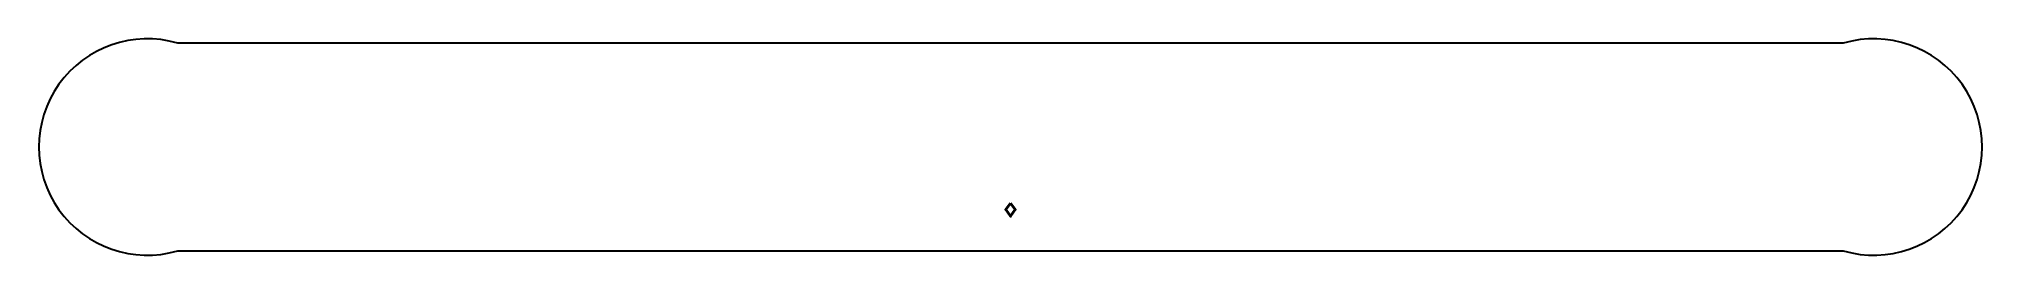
# Model space of a CAD drawing. Extents: x -17.5 to 17.5, y -2 to 2.
import ezdxf
from ezdxf.enums import TextEntityAlignment as Align

# ---------------------------------------------------------------- set-up
doc = ezdxf.new("R2010")
doc.units = 0
doc.layers.get('0').update_dxf_attribs({"linetype": 'CONTINUOUS'})
doc.styles.add('ROMANS', font='romans', dxfattribs={"width": 0.8})

msp = doc.modelspace()

# ---------------------------------------------------------------- linework, layer by layer
for p, q in [((15, 1.875), (-15, 1.875)), ((-15, -1.875), (15, -1.875))]:
    msp.add_line(p, q)
for centre, start, end in [((-15.546875, 0), 73.739795, 286.260205), ((15.546875, 0), 253.739795, 106.260205)]:
    msp.add_arc(centre, 1.953125, start, end)

# ---------------------------------------------------------------- texts
at = {"style": 'ROMANS', "width": 0.8}
msp.add_text('.', height=2.5, dxfattribs=at).set_placement((0, 0), align=Align.MIDDLE)

doc.saveas('drawing.dxf')
